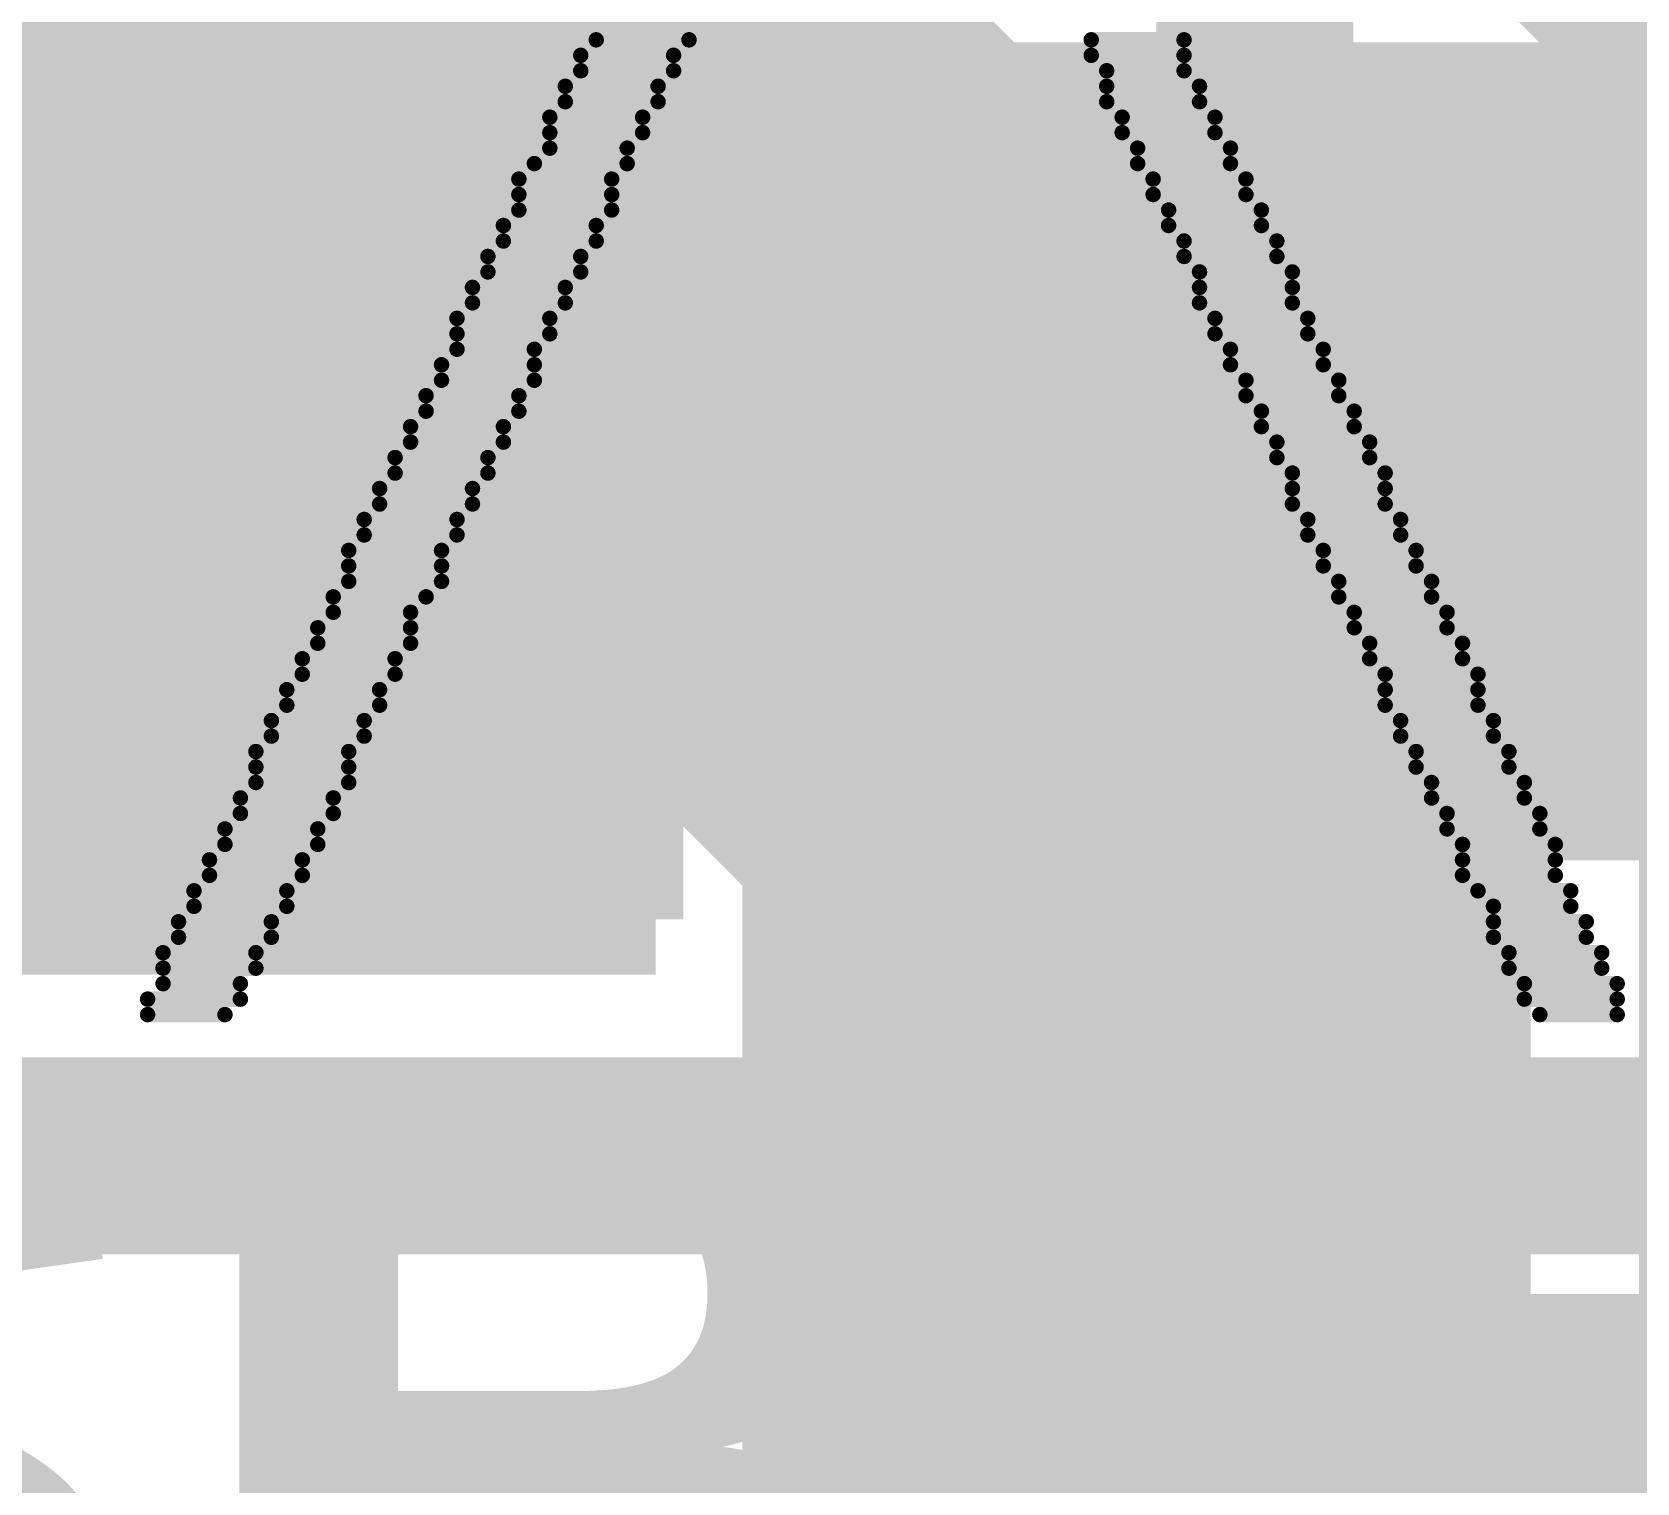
# Model space of a CAD drawing. Header units: inches. Extents: x -0.14 to 1.19, y -0.12 to 0.99.
# Drawn here: x 0.847 to 0.9284, y 0.2934 to 0.367 of the extents above; entities that cross this region are included whole.
import ezdxf

# ---------------------------------------------------------------- set-up
doc = ezdxf.new("R2010")
doc.units = ezdxf.units.IN
doc.header["$MEASUREMENT"] = 0
for name, color, linetype in [('Bottom Layer', 5, 'Continuous'), ('Bottom Overlay', 54, 'Continuous'), ('Top Layer', 1, 'Continuous'), ('Top Overlay', 2, 'Continuous'), ('Top Paste', 8, 'Continuous'), ('Top Solder', 216, 'Continuous')]:
    doc.layers.add(name, color=color, linetype=linetype)
doc.styles.add('Arial_Bold', font='', dxfattribs={"height": 0.2})
doc.styles.get('Arial_Bold').set_extended_font_data('Arial', bold=True)

# ---------------------------------------------------------------- blocks, each defined once
blk = doc.blocks.new('S______B______5')
at = {"layer": 'Top Layer'}
for points in [[(-0.045, -0.0175), (-0.045, 0.0175), (-0.015, 0.0175), (-0.015, -0.0175)], [(0.015, -0.0175), (0.015, 0.0175), (0.045, 0.0175), (0.045, -0.0175)]]:
    blk.add_hatch(color=1, dxfattribs=at).paths.add_polyline_path(points)
at = {"layer": 'Top Paste'}
for points in [[(-0.045, -0.0175), (-0.045, 0.0175), (-0.015, 0.0175), (-0.015, -0.0175)], [(0.015, -0.0175), (0.015, 0.0175), (0.045, 0.0175), (0.045, -0.0175)]]:
    blk.add_hatch(color=8, dxfattribs=at).paths.add_polyline_path(points)
at = {"layer": 'Top Solder'}
for points in [[(-0.049, -0.0215), (-0.049, 0.0215), (-0.011, 0.0215), (-0.011, -0.0215)], [(0.011, -0.0215), (0.011, 0.0215), (0.049, 0.0215), (0.049, -0.0215)]]:
    blk.add_hatch(color=216, dxfattribs=at).paths.add_polyline_path(points)
at = {"layer": 'Top Overlay'}
for points in [[(-0.05, -0.022, 0.005, 0.005, 0), (-0.05, 0.022, 0.005, 0.005, 0)], [(0.05, 0.022, 0.005, 0.005, 0), (-0.05, 0.022, 0.005, 0.005, 0)], [(0.05, -0.022, 0.005, 0.005, 0), (0.05, 0.022, 0.005, 0.005, 0)], [(0.05, -0.022, 0.005, 0.005, 0), (-0.05, -0.022, 0.005, 0.005, 0)]]:
    blk.add_lwpolyline(points, format="xyseb", dxfattribs=at)
for points in [[(-0.05125, 0.022, 0.0025, 0.0025, 1), (-0.04875, 0.022, 0.0025, 0.0025, 1)], [(-0.05125, 0.022, 0.0025, 0.0025, 1), (-0.04875, 0.022, 0.0025, 0.0025, 1)], [(0.04875, 0.022, 0.0025, 0.0025, 1), (0.05125, 0.022, 0.0025, 0.0025, 1)], [(0.04875, 0.022, 0.0025, 0.0025, 1), (0.05125, 0.022, 0.0025, 0.0025, 1)], [(-0.05125, -0.022, 0.0025, 0.0025, 1), (-0.04875, -0.022, 0.0025, 0.0025, 1)], [(-0.05125, -0.022, 0.0025, 0.0025, 1), (-0.04875, -0.022, 0.0025, 0.0025, 1)], [(0.04875, -0.022, 0.0025, 0.0025, 1), (0.05125, -0.022, 0.0025, 0.0025, 1)], [(0.04875, -0.022, 0.0025, 0.0025, 1), (0.05125, -0.022, 0.0025, 0.0025, 1)]]:
    blk.add_lwpolyline(points, format="xyseb", close=True, dxfattribs=at)
blk = doc.blocks.new('SO_14_36')
at = {"layer": 'Top Layer'}
blk.add_hatch(color=1, dxfattribs=at).paths.add_polyline_path([(0.078346, -0.138189), (0.132283, -0.138189), (0.132283, -0.161811), (0.078346, -0.161811)])
at = {"layer": 'Top Paste'}
blk.add_hatch(color=8, dxfattribs=at).paths.add_polyline_path([(0.078346, -0.138189), (0.132283, -0.138189), (0.132283, -0.161811), (0.078346, -0.161811)])
at = {"layer": 'Top Solder'}
blk.add_hatch(color=216, dxfattribs=at).paths.add_polyline_path([(0.074346, -0.134189), (0.136284, -0.134189), (0.136284, -0.165811), (0.074346, -0.165811)])

msp = doc.modelspace()

# ---------------------------------------------------------------- hatches: boundary and pattern name
at = {"layer": 'Top Layer'}
msp.add_hatch(color=1, dxfattribs=at).paths.add_polyline_path([(0.88, 0.4), (0.817685, 0.4), (0.817685, 0.322), (0.88, 0.322)])

# ---------------------------------------------------------------- linework, layer by layer
at = {"layer": 'Bottom Layer'}
for points in [[(0.797, 0.438, 0.04, 0.04, 0), (0.903, 0.332, 0.04, 0.04, 0)], [(0.848, 0.449, 0.01, 0.01, 0), (1.017, 0.28, 0.01, 0.01, 0)], [(0.903, 0.165432, 0.04, 0.04, 0), (0.903, 0.332, 0.04, 0.04, 0)]]:
    msp.add_lwpolyline(points, format="xyseb", dxfattribs=at)
msp.add_lwpolyline([(0.893, 0.332, 0.02, 0.02, 1), (0.913, 0.332, 0.02, 0.02, 1)], format="xyseb", close=True, dxfattribs=at)
msp.add_lwpolyline([(0.893, 0.332, 0.02, 0.02, 1), (0.913, 0.332, 0.02, 0.02, 1)], format="xyseb", close=True, dxfattribs=at)
at = {"layer": 'Bottom Overlay'}
for points in [[(0.875579, 0.366626, 0.000785, 0.000785, 0), (0.880289, 0.366626, 0.000785, 0.000785, 0)], [(0.900701, 0.366626, 0.000785, 0.000785, 0), (0.905411, 0.366626, 0.000785, 0.000785, 0)], [(0.874794, 0.365841, 0.000785, 0.000785, 0), (0.879504, 0.365841, 0.000785, 0.000785, 0)], [(0.900701, 0.365841, 0.000785, 0.000785, 0), (0.905411, 0.365841, 0.000785, 0.000785, 0)], [(0.874794, 0.365056, 0.000785, 0.000785, 0), (0.879504, 0.365056, 0.000785, 0.000785, 0)], [(0.901486, 0.365056, 0.000785, 0.000785, 0), (0.905411, 0.365056, 0.000785, 0.000785, 0)], [(0.874009, 0.364271, 0.000785, 0.000785, 0), (0.878719, 0.364271, 0.000785, 0.000785, 0)], [(0.901486, 0.364271, 0.000785, 0.000785, 0), (0.906196, 0.364271, 0.000785, 0.000785, 0)], [(0.874009, 0.363486, 0.000785, 0.000785, 0), (0.878719, 0.363486, 0.000785, 0.000785, 0)], [(0.901486, 0.363486, 0.000785, 0.000785, 0), (0.906196, 0.363486, 0.000785, 0.000785, 0)], [(0.873224, 0.362701, 0.000785, 0.000785, 0), (0.877934, 0.362701, 0.000785, 0.000785, 0)], [(0.902271, 0.362701, 0.000785, 0.000785, 0), (0.906981, 0.362701, 0.000785, 0.000785, 0)], [(0.873224, 0.361916, 0.000785, 0.000785, 0), (0.877934, 0.361916, 0.000785, 0.000785, 0)], [(0.902271, 0.361916, 0.000785, 0.000785, 0), (0.906981, 0.361916, 0.000785, 0.000785, 0)], [(0.873224, 0.361131, 0.000785, 0.000785, 0), (0.877149, 0.361131, 0.000785, 0.000785, 0)], [(0.903056, 0.361131, 0.000785, 0.000785, 0), (0.907766, 0.361131, 0.000785, 0.000785, 0)], [(0.872439, 0.360346, 0.000785, 0.000785, 0), (0.877149, 0.360346, 0.000785, 0.000785, 0)], [(0.903056, 0.360346, 0.000785, 0.000785, 0), (0.907766, 0.360346, 0.000785, 0.000785, 0)], [(0.871654, 0.359561, 0.000785, 0.000785, 0), (0.876364, 0.359561, 0.000785, 0.000785, 0)], [(0.871654, 0.358776, 0.000785, 0.000785, 0), (0.876364, 0.358776, 0.000785, 0.000785, 0)], [(0.903841, 0.359561, 0.000785, 0.000785, 0), (0.908551, 0.359561, 0.000785, 0.000785, 0)], [(0.903841, 0.358776, 0.000785, 0.000785, 0), (0.908551, 0.358776, 0.000785, 0.000785, 0)], [(0.871654, 0.35799, 0.000785, 0.000785, 0), (0.876364, 0.35799, 0.000785, 0.000785, 0)], [(0.904626, 0.35799, 0.000785, 0.000785, 0), (0.909336, 0.35799, 0.000785, 0.000785, 0)], [(0.870869, 0.357206, 0.000785, 0.000785, 0), (0.875579, 0.357206, 0.000785, 0.000785, 0)], [(0.904626, 0.357206, 0.000785, 0.000785, 0), (0.909336, 0.357206, 0.000785, 0.000785, 0)], [(0.870869, 0.35642, 0.000785, 0.000785, 0), (0.875579, 0.35642, 0.000785, 0.000785, 0)], [(0.905411, 0.35642, 0.000785, 0.000785, 0), (0.910121, 0.35642, 0.000785, 0.000785, 0)], [(0.870084, 0.355635, 0.000785, 0.000785, 0), (0.874794, 0.355635, 0.000785, 0.000785, 0)], [(0.905411, 0.355635, 0.000785, 0.000785, 0), (0.910121, 0.355635, 0.000785, 0.000785, 0)], [(0.870084, 0.35485, 0.000785, 0.000785, 0), (0.874794, 0.35485, 0.000785, 0.000785, 0)], [(0.906196, 0.35485, 0.000785, 0.000785, 0), (0.910906, 0.35485, 0.000785, 0.000785, 0)], [(0.869299, 0.354065, 0.000785, 0.000785, 0), (0.874009, 0.354065, 0.000785, 0.000785, 0)], [(0.906196, 0.354065, 0.000785, 0.000785, 0), (0.910906, 0.354065, 0.000785, 0.000785, 0)], [(0.869299, 0.35328, 0.000785, 0.000785, 0), (0.874009, 0.35328, 0.000785, 0.000785, 0)], [(0.906196, 0.35328, 0.000785, 0.000785, 0), (0.910906, 0.35328, 0.000785, 0.000785, 0)], [(0.868514, 0.352495, 0.000785, 0.000785, 0), (0.873224, 0.352495, 0.000785, 0.000785, 0)], [(0.906981, 0.352495, 0.000785, 0.000785, 0), (0.911691, 0.352495, 0.000785, 0.000785, 0)], [(0.868514, 0.35171, 0.000785, 0.000785, 0), (0.873224, 0.35171, 0.000785, 0.000785, 0)], [(0.906981, 0.35171, 0.000785, 0.000785, 0), (0.911691, 0.35171, 0.000785, 0.000785, 0)], [(0.868514, 0.350925, 0.000785, 0.000785, 0), (0.872439, 0.350925, 0.000785, 0.000785, 0)], [(0.907766, 0.350925, 0.000785, 0.000785, 0), (0.912476, 0.350925, 0.000785, 0.000785, 0)], [(0.867729, 0.35014, 0.000785, 0.000785, 0), (0.872439, 0.35014, 0.000785, 0.000785, 0)], [(0.907766, 0.35014, 0.000785, 0.000785, 0), (0.912476, 0.35014, 0.000785, 0.000785, 0)], [(0.867729, 0.349355, 0.000785, 0.000785, 0), (0.872439, 0.349355, 0.000785, 0.000785, 0)], [(0.908551, 0.349355, 0.000785, 0.000785, 0), (0.913261, 0.349355, 0.000785, 0.000785, 0)], [(0.866944, 0.34857, 0.000785, 0.000785, 0), (0.871654, 0.34857, 0.000785, 0.000785, 0)], [(0.908551, 0.34857, 0.000785, 0.000785, 0), (0.913261, 0.34857, 0.000785, 0.000785, 0)], [(0.866944, 0.347785, 0.000785, 0.000785, 0), (0.871654, 0.347785, 0.000785, 0.000785, 0)], [(0.909336, 0.347785, 0.000785, 0.000785, 0), (0.914046, 0.347785, 0.000785, 0.000785, 0)], [(0.866159, 0.347, 0.000785, 0.000785, 0), (0.870869, 0.347, 0.000785, 0.000785, 0)], [(0.909336, 0.347, 0.000785, 0.000785, 0), (0.914046, 0.347, 0.000785, 0.000785, 0)], [(0.866159, 0.346215, 0.000785, 0.000785, 0), (0.870869, 0.346215, 0.000785, 0.000785, 0)], [(0.910121, 0.346215, 0.000785, 0.000785, 0), (0.914832, 0.346215, 0.000785, 0.000785, 0)], [(0.865374, 0.34543, 0.000785, 0.000785, 0), (0.870084, 0.34543, 0.000785, 0.000785, 0)], [(0.910121, 0.34543, 0.000785, 0.000785, 0), (0.914832, 0.34543, 0.000785, 0.000785, 0)], [(0.865374, 0.344645, 0.000785, 0.000785, 0), (0.870084, 0.344645, 0.000785, 0.000785, 0)], [(0.910906, 0.344645, 0.000785, 0.000785, 0), (0.915617, 0.344645, 0.000785, 0.000785, 0)], [(0.864588, 0.34386, 0.000785, 0.000785, 0), (0.869299, 0.34386, 0.000785, 0.000785, 0)], [(0.910906, 0.34386, 0.000785, 0.000785, 0), (0.915617, 0.34386, 0.000785, 0.000785, 0)], [(0.864588, 0.343075, 0.000785, 0.000785, 0), (0.869299, 0.343075, 0.000785, 0.000785, 0)], [(0.910906, 0.343075, 0.000785, 0.000785, 0), (0.915617, 0.343075, 0.000785, 0.000785, 0)], [(0.863803, 0.34229, 0.000785, 0.000785, 0), (0.868514, 0.34229, 0.000785, 0.000785, 0)], [(0.911691, 0.34229, 0.000785, 0.000785, 0), (0.916401, 0.34229, 0.000785, 0.000785, 0)], [(0.863803, 0.341505, 0.000785, 0.000785, 0), (0.868514, 0.341505, 0.000785, 0.000785, 0)], [(0.911691, 0.341505, 0.000785, 0.000785, 0), (0.916401, 0.341505, 0.000785, 0.000785, 0)], [(0.863018, 0.34072, 0.000785, 0.000785, 0), (0.867729, 0.34072, 0.000785, 0.000785, 0)], [(0.912476, 0.34072, 0.000785, 0.000785, 0), (0.917187, 0.34072, 0.000785, 0.000785, 0)], [(0.863018, 0.339934, 0.000785, 0.000785, 0), (0.867729, 0.339934, 0.000785, 0.000785, 0)], [(0.912476, 0.339934, 0.000785, 0.000785, 0), (0.917187, 0.339934, 0.000785, 0.000785, 0)], [(0.863018, 0.339149, 0.000785, 0.000785, 0), (0.867729, 0.339149, 0.000785, 0.000785, 0)], [(0.913261, 0.339149, 0.000785, 0.000785, 0), (0.917972, 0.339149, 0.000785, 0.000785, 0)], [(0.862233, 0.338364, 0.000785, 0.000785, 0), (0.866944, 0.338364, 0.000785, 0.000785, 0)], [(0.913261, 0.338364, 0.000785, 0.000785, 0), (0.917972, 0.338364, 0.000785, 0.000785, 0)], [(0.861448, 0.336794, 0.000785, 0.000785, 0), (0.866159, 0.336794, 0.000785, 0.000785, 0)], [(0.862233, 0.337579, 0.000785, 0.000785, 0), (0.866159, 0.337579, 0.000785, 0.000785, 0)], [(0.914046, 0.337579, 0.000785, 0.000785, 0), (0.918757, 0.337579, 0.000785, 0.000785, 0)], [(0.914046, 0.336794, 0.000785, 0.000785, 0), (0.918757, 0.336794, 0.000785, 0.000785, 0)], [(0.861448, 0.336009, 0.000785, 0.000785, 0), (0.866159, 0.336009, 0.000785, 0.000785, 0)], [(0.914832, 0.336009, 0.000785, 0.000785, 0), (0.919542, 0.336009, 0.000785, 0.000785, 0)], [(0.860663, 0.335224, 0.000785, 0.000785, 0), (0.865374, 0.335224, 0.000785, 0.000785, 0)], [(0.914832, 0.335224, 0.000785, 0.000785, 0), (0.919542, 0.335224, 0.000785, 0.000785, 0)], [(0.860663, 0.334439, 0.000785, 0.000785, 0), (0.865374, 0.334439, 0.000785, 0.000785, 0)], [(0.915617, 0.334439, 0.000785, 0.000785, 0), (0.920327, 0.334439, 0.000785, 0.000785, 0)], [(0.859878, 0.333654, 0.000785, 0.000785, 0), (0.864588, 0.333654, 0.000785, 0.000785, 0)], [(0.915617, 0.333654, 0.000785, 0.000785, 0), (0.920327, 0.333654, 0.000785, 0.000785, 0)], [(0.859878, 0.332869, 0.000785, 0.000785, 0), (0.864588, 0.332869, 0.000785, 0.000785, 0)], [(0.915617, 0.332869, 0.000785, 0.000785, 0), (0.920327, 0.332869, 0.000785, 0.000785, 0)], [(0.859093, 0.332084, 0.000785, 0.000785, 0), (0.863803, 0.332084, 0.000785, 0.000785, 0)], [(0.916401, 0.332084, 0.000785, 0.000785, 0), (0.921112, 0.332084, 0.000785, 0.000785, 0)], [(0.859093, 0.331299, 0.000785, 0.000785, 0), (0.863803, 0.331299, 0.000785, 0.000785, 0)], [(0.916401, 0.331299, 0.000785, 0.000785, 0), (0.921112, 0.331299, 0.000785, 0.000785, 0)], [(0.858308, 0.330514, 0.000785, 0.000785, 0), (0.863018, 0.330514, 0.000785, 0.000785, 0)], [(0.917187, 0.330514, 0.000785, 0.000785, 0), (0.921897, 0.330514, 0.000785, 0.000785, 0)], [(0.858308, 0.329729, 0.000785, 0.000785, 0), (0.863018, 0.329729, 0.000785, 0.000785, 0)], [(0.917187, 0.329729, 0.000785, 0.000785, 0), (0.921897, 0.329729, 0.000785, 0.000785, 0)], [(0.858308, 0.328944, 0.000785, 0.000785, 0), (0.863018, 0.328944, 0.000785, 0.000785, 0)], [(0.917972, 0.328944, 0.000785, 0.000785, 0), (0.922682, 0.328944, 0.000785, 0.000785, 0)], [(0.857523, 0.328159, 0.000785, 0.000785, 0), (0.862233, 0.328159, 0.000785, 0.000785, 0)], [(0.917972, 0.328159, 0.000785, 0.000785, 0), (0.922682, 0.328159, 0.000785, 0.000785, 0)], [(0.857523, 0.327374, 0.000785, 0.000785, 0), (0.862233, 0.327374, 0.000785, 0.000785, 0)], [(0.918757, 0.327374, 0.000785, 0.000785, 0), (0.923467, 0.327374, 0.000785, 0.000785, 0)], [(0.856738, 0.326589, 0.000785, 0.000785, 0), (0.861448, 0.326589, 0.000785, 0.000785, 0)], [(0.918757, 0.326589, 0.000785, 0.000785, 0), (0.923467, 0.326589, 0.000785, 0.000785, 0)], [(0.856738, 0.325804, 0.000785, 0.000785, 0), (0.861448, 0.325804, 0.000785, 0.000785, 0)], [(0.919542, 0.325804, 0.000785, 0.000785, 0), (0.924252, 0.325804, 0.000785, 0.000785, 0)], [(0.855953, 0.325019, 0.000785, 0.000785, 0), (0.860663, 0.325019, 0.000785, 0.000785, 0)], [(0.919542, 0.325019, 0.000785, 0.000785, 0), (0.924252, 0.325019, 0.000785, 0.000785, 0)], [(0.855953, 0.324234, 0.000785, 0.000785, 0), (0.860663, 0.324234, 0.000785, 0.000785, 0)], [(0.919542, 0.324234, 0.000785, 0.000785, 0), (0.924252, 0.324234, 0.000785, 0.000785, 0)], [(0.855168, 0.323449, 0.000785, 0.000785, 0), (0.859878, 0.323449, 0.000785, 0.000785, 0)], [(0.920327, 0.323449, 0.000785, 0.000785, 0), (0.925037, 0.323449, 0.000785, 0.000785, 0)], [(0.855168, 0.322663, 0.000785, 0.000785, 0), (0.859878, 0.322663, 0.000785, 0.000785, 0)], [(0.921112, 0.322663, 0.000785, 0.000785, 0), (0.925037, 0.322663, 0.000785, 0.000785, 0)], [(0.854383, 0.321878, 0.000785, 0.000785, 0), (0.859093, 0.321878, 0.000785, 0.000785, 0)], [(0.921112, 0.321878, 0.000785, 0.000785, 0), (0.925822, 0.321878, 0.000785, 0.000785, 0)], [(0.854383, 0.321093, 0.000785, 0.000785, 0), (0.859093, 0.321093, 0.000785, 0.000785, 0)], [(0.921112, 0.321093, 0.000785, 0.000785, 0), (0.925822, 0.321093, 0.000785, 0.000785, 0)], [(0.853598, 0.320308, 0.000785, 0.000785, 0), (0.858308, 0.320308, 0.000785, 0.000785, 0)], [(0.921897, 0.320308, 0.000785, 0.000785, 0), (0.926607, 0.320308, 0.000785, 0.000785, 0)], [(0.853598, 0.319523, 0.000785, 0.000785, 0), (0.858308, 0.319523, 0.000785, 0.000785, 0)], [(0.921897, 0.319523, 0.000785, 0.000785, 0), (0.926607, 0.319523, 0.000785, 0.000785, 0)], [(0.853598, 0.318738, 0.000785, 0.000785, 0), (0.857523, 0.318738, 0.000785, 0.000785, 0)], [(0.922682, 0.318738, 0.000785, 0.000785, 0), (0.927392, 0.318738, 0.000785, 0.000785, 0)], [(0.852813, 0.317953, 0.000785, 0.000785, 0), (0.857523, 0.317953, 0.000785, 0.000785, 0)], [(0.922682, 0.317953, 0.000785, 0.000785, 0), (0.927392, 0.317953, 0.000785, 0.000785, 0)], [(0.852813, 0.317168, 0.000785, 0.000785, 0), (0.856738, 0.317168, 0.000785, 0.000785, 0)], [(0.923467, 0.317168, 0.000785, 0.000785, 0), (0.927392, 0.317168, 0.000785, 0.000785, 0)]]:
    msp.add_lwpolyline(points, format="xyseb", dxfattribs=at)
for points in [[(0.875383, 0.366626, 0.000392, 0.000392, 1), (0.875775, 0.366626, 0.000392, 0.000392, 1)], [(0.880093, 0.366626, 0.000392, 0.000392, 1), (0.880486, 0.366626, 0.000392, 0.000392, 1)], [(0.900504, 0.366626, 0.000392, 0.000392, 1), (0.900897, 0.366626, 0.000392, 0.000392, 1)], [(0.905215, 0.366626, 0.000392, 0.000392, 1), (0.905607, 0.366626, 0.000392, 0.000392, 1)], [(0.874598, 0.365841, 0.000392, 0.000392, 1), (0.87499, 0.365841, 0.000392, 0.000392, 1)], [(0.879308, 0.365841, 0.000392, 0.000392, 1), (0.879701, 0.365841, 0.000392, 0.000392, 1)], [(0.900504, 0.365841, 0.000392, 0.000392, 1), (0.900897, 0.365841, 0.000392, 0.000392, 1)], [(0.905215, 0.365841, 0.000392, 0.000392, 1), (0.905607, 0.365841, 0.000392, 0.000392, 1)], [(0.874598, 0.365056, 0.000392, 0.000392, 1), (0.87499, 0.365056, 0.000392, 0.000392, 1)], [(0.879308, 0.365056, 0.000392, 0.000392, 1), (0.879701, 0.365056, 0.000392, 0.000392, 1)], [(0.901289, 0.365056, 0.000392, 0.000392, 1), (0.901682, 0.365056, 0.000392, 0.000392, 1)], [(0.905215, 0.365056, 0.000392, 0.000392, 1), (0.905607, 0.365056, 0.000392, 0.000392, 1)], [(0.873813, 0.364271, 0.000392, 0.000392, 1), (0.874205, 0.364271, 0.000392, 0.000392, 1)], [(0.878523, 0.364271, 0.000392, 0.000392, 1), (0.878916, 0.364271, 0.000392, 0.000392, 1)], [(0.901289, 0.364271, 0.000392, 0.000392, 1), (0.901682, 0.364271, 0.000392, 0.000392, 1)], [(0.906, 0.364271, 0.000392, 0.000392, 1), (0.906392, 0.364271, 0.000392, 0.000392, 1)], [(0.873813, 0.363486, 0.000392, 0.000392, 1), (0.874205, 0.363486, 0.000392, 0.000392, 1)], [(0.878523, 0.363486, 0.000392, 0.000392, 1), (0.878916, 0.363486, 0.000392, 0.000392, 1)], [(0.901289, 0.363486, 0.000392, 0.000392, 1), (0.901682, 0.363486, 0.000392, 0.000392, 1)], [(0.906, 0.363486, 0.000392, 0.000392, 1), (0.906392, 0.363486, 0.000392, 0.000392, 1)], [(0.873028, 0.362701, 0.000392, 0.000392, 1), (0.87342, 0.362701, 0.000392, 0.000392, 1)], [(0.877738, 0.362701, 0.000392, 0.000392, 1), (0.878131, 0.362701, 0.000392, 0.000392, 1)], [(0.902075, 0.362701, 0.000392, 0.000392, 1), (0.902467, 0.362701, 0.000392, 0.000392, 1)], [(0.906785, 0.362701, 0.000392, 0.000392, 1), (0.907177, 0.362701, 0.000392, 0.000392, 1)], [(0.873028, 0.361916, 0.000392, 0.000392, 1), (0.87342, 0.361916, 0.000392, 0.000392, 1)], [(0.877738, 0.361916, 0.000392, 0.000392, 1), (0.878131, 0.361916, 0.000392, 0.000392, 1)], [(0.902075, 0.361916, 0.000392, 0.000392, 1), (0.902467, 0.361916, 0.000392, 0.000392, 1)], [(0.906785, 0.361916, 0.000392, 0.000392, 1), (0.907177, 0.361916, 0.000392, 0.000392, 1)], [(0.873028, 0.361131, 0.000392, 0.000392, 1), (0.87342, 0.361131, 0.000392, 0.000392, 1)], [(0.876953, 0.361131, 0.000392, 0.000392, 1), (0.877345, 0.361131, 0.000392, 0.000392, 1)], [(0.90286, 0.361131, 0.000392, 0.000392, 1), (0.903252, 0.361131, 0.000392, 0.000392, 1)], [(0.90757, 0.361131, 0.000392, 0.000392, 1), (0.907962, 0.361131, 0.000392, 0.000392, 1)], [(0.872243, 0.360346, 0.000392, 0.000392, 1), (0.872635, 0.360346, 0.000392, 0.000392, 1)], [(0.876953, 0.360346, 0.000392, 0.000392, 1), (0.877345, 0.360346, 0.000392, 0.000392, 1)], [(0.90286, 0.360346, 0.000392, 0.000392, 1), (0.903252, 0.360346, 0.000392, 0.000392, 1)], [(0.90757, 0.360346, 0.000392, 0.000392, 1), (0.907962, 0.360346, 0.000392, 0.000392, 1)], [(0.871458, 0.359561, 0.000392, 0.000392, 1), (0.87185, 0.359561, 0.000392, 0.000392, 1)], [(0.871458, 0.358776, 0.000392, 0.000392, 1), (0.87185, 0.358776, 0.000392, 0.000392, 1)], [(0.876168, 0.359561, 0.000392, 0.000392, 1), (0.87656, 0.359561, 0.000392, 0.000392, 1)], [(0.876168, 0.358776, 0.000392, 0.000392, 1), (0.87656, 0.358776, 0.000392, 0.000392, 1)], [(0.903645, 0.359561, 0.000392, 0.000392, 1), (0.904037, 0.359561, 0.000392, 0.000392, 1)], [(0.903645, 0.358776, 0.000392, 0.000392, 1), (0.904037, 0.358776, 0.000392, 0.000392, 1)], [(0.908355, 0.359561, 0.000392, 0.000392, 1), (0.908747, 0.359561, 0.000392, 0.000392, 1)], [(0.908355, 0.358776, 0.000392, 0.000392, 1), (0.908747, 0.358776, 0.000392, 0.000392, 1)], [(0.871458, 0.35799, 0.000392, 0.000392, 1), (0.87185, 0.35799, 0.000392, 0.000392, 1)], [(0.876168, 0.35799, 0.000392, 0.000392, 1), (0.87656, 0.35799, 0.000392, 0.000392, 1)], [(0.90443, 0.35799, 0.000392, 0.000392, 1), (0.904822, 0.35799, 0.000392, 0.000392, 1)], [(0.90914, 0.35799, 0.000392, 0.000392, 1), (0.909532, 0.35799, 0.000392, 0.000392, 1)], [(0.870673, 0.357206, 0.000392, 0.000392, 1), (0.871065, 0.357206, 0.000392, 0.000392, 1)], [(0.875383, 0.357206, 0.000392, 0.000392, 1), (0.875775, 0.357206, 0.000392, 0.000392, 1)], [(0.90443, 0.357206, 0.000392, 0.000392, 1), (0.904822, 0.357206, 0.000392, 0.000392, 1)], [(0.90914, 0.357206, 0.000392, 0.000392, 1), (0.909532, 0.357206, 0.000392, 0.000392, 1)], [(0.870673, 0.35642, 0.000392, 0.000392, 1), (0.871065, 0.35642, 0.000392, 0.000392, 1)], [(0.875383, 0.35642, 0.000392, 0.000392, 1), (0.875775, 0.35642, 0.000392, 0.000392, 1)], [(0.905215, 0.35642, 0.000392, 0.000392, 1), (0.905607, 0.35642, 0.000392, 0.000392, 1)], [(0.909925, 0.35642, 0.000392, 0.000392, 1), (0.910317, 0.35642, 0.000392, 0.000392, 1)], [(0.869888, 0.355635, 0.000392, 0.000392, 1), (0.87028, 0.355635, 0.000392, 0.000392, 1)], [(0.874598, 0.355635, 0.000392, 0.000392, 1), (0.87499, 0.355635, 0.000392, 0.000392, 1)], [(0.905215, 0.355635, 0.000392, 0.000392, 1), (0.905607, 0.355635, 0.000392, 0.000392, 1)], [(0.909925, 0.355635, 0.000392, 0.000392, 1), (0.910317, 0.355635, 0.000392, 0.000392, 1)], [(0.869888, 0.35485, 0.000392, 0.000392, 1), (0.87028, 0.35485, 0.000392, 0.000392, 1)], [(0.874598, 0.35485, 0.000392, 0.000392, 1), (0.87499, 0.35485, 0.000392, 0.000392, 1)], [(0.906, 0.35485, 0.000392, 0.000392, 1), (0.906392, 0.35485, 0.000392, 0.000392, 1)], [(0.91071, 0.35485, 0.000392, 0.000392, 1), (0.911102, 0.35485, 0.000392, 0.000392, 1)], [(0.869103, 0.354065, 0.000392, 0.000392, 1), (0.869495, 0.354065, 0.000392, 0.000392, 1)], [(0.873813, 0.354065, 0.000392, 0.000392, 1), (0.874205, 0.354065, 0.000392, 0.000392, 1)], [(0.906, 0.354065, 0.000392, 0.000392, 1), (0.906392, 0.354065, 0.000392, 0.000392, 1)], [(0.91071, 0.354065, 0.000392, 0.000392, 1), (0.911102, 0.354065, 0.000392, 0.000392, 1)], [(0.869103, 0.35328, 0.000392, 0.000392, 1), (0.869495, 0.35328, 0.000392, 0.000392, 1)], [(0.873813, 0.35328, 0.000392, 0.000392, 1), (0.874205, 0.35328, 0.000392, 0.000392, 1)], [(0.906, 0.35328, 0.000392, 0.000392, 1), (0.906392, 0.35328, 0.000392, 0.000392, 1)], [(0.91071, 0.35328, 0.000392, 0.000392, 1), (0.911102, 0.35328, 0.000392, 0.000392, 1)], [(0.868317, 0.352495, 0.000392, 0.000392, 1), (0.86871, 0.352495, 0.000392, 0.000392, 1)], [(0.873028, 0.352495, 0.000392, 0.000392, 1), (0.87342, 0.352495, 0.000392, 0.000392, 1)], [(0.906785, 0.352495, 0.000392, 0.000392, 1), (0.907177, 0.352495, 0.000392, 0.000392, 1)], [(0.911495, 0.352495, 0.000392, 0.000392, 1), (0.911887, 0.352495, 0.000392, 0.000392, 1)], [(0.868317, 0.35171, 0.000392, 0.000392, 1), (0.86871, 0.35171, 0.000392, 0.000392, 1)], [(0.873028, 0.35171, 0.000392, 0.000392, 1), (0.87342, 0.35171, 0.000392, 0.000392, 1)], [(0.906785, 0.35171, 0.000392, 0.000392, 1), (0.907177, 0.35171, 0.000392, 0.000392, 1)], [(0.911495, 0.35171, 0.000392, 0.000392, 1), (0.911887, 0.35171, 0.000392, 0.000392, 1)], [(0.868317, 0.350925, 0.000392, 0.000392, 1), (0.86871, 0.350925, 0.000392, 0.000392, 1)], [(0.872243, 0.350925, 0.000392, 0.000392, 1), (0.872635, 0.350925, 0.000392, 0.000392, 1)], [(0.90757, 0.350925, 0.000392, 0.000392, 1), (0.907962, 0.350925, 0.000392, 0.000392, 1)], [(0.91228, 0.350925, 0.000392, 0.000392, 1), (0.912672, 0.350925, 0.000392, 0.000392, 1)], [(0.867533, 0.35014, 0.000392, 0.000392, 1), (0.867925, 0.35014, 0.000392, 0.000392, 1)], [(0.872243, 0.35014, 0.000392, 0.000392, 1), (0.872635, 0.35014, 0.000392, 0.000392, 1)], [(0.90757, 0.35014, 0.000392, 0.000392, 1), (0.907962, 0.35014, 0.000392, 0.000392, 1)], [(0.91228, 0.35014, 0.000392, 0.000392, 1), (0.912672, 0.35014, 0.000392, 0.000392, 1)], [(0.867533, 0.349355, 0.000392, 0.000392, 1), (0.867925, 0.349355, 0.000392, 0.000392, 1)], [(0.872243, 0.349355, 0.000392, 0.000392, 1), (0.872635, 0.349355, 0.000392, 0.000392, 1)], [(0.908355, 0.349355, 0.000392, 0.000392, 1), (0.908747, 0.349355, 0.000392, 0.000392, 1)], [(0.913065, 0.349355, 0.000392, 0.000392, 1), (0.913458, 0.349355, 0.000392, 0.000392, 1)], [(0.866748, 0.34857, 0.000392, 0.000392, 1), (0.86714, 0.34857, 0.000392, 0.000392, 1)], [(0.871458, 0.34857, 0.000392, 0.000392, 1), (0.87185, 0.34857, 0.000392, 0.000392, 1)], [(0.908355, 0.34857, 0.000392, 0.000392, 1), (0.908747, 0.34857, 0.000392, 0.000392, 1)], [(0.913065, 0.34857, 0.000392, 0.000392, 1), (0.913458, 0.34857, 0.000392, 0.000392, 1)], [(0.866748, 0.347785, 0.000392, 0.000392, 1), (0.86714, 0.347785, 0.000392, 0.000392, 1)], [(0.871458, 0.347785, 0.000392, 0.000392, 1), (0.87185, 0.347785, 0.000392, 0.000392, 1)], [(0.90914, 0.347785, 0.000392, 0.000392, 1), (0.909532, 0.347785, 0.000392, 0.000392, 1)], [(0.91385, 0.347785, 0.000392, 0.000392, 1), (0.914243, 0.347785, 0.000392, 0.000392, 1)], [(0.865962, 0.347, 0.000392, 0.000392, 1), (0.866355, 0.347, 0.000392, 0.000392, 1)], [(0.870673, 0.347, 0.000392, 0.000392, 1), (0.871065, 0.347, 0.000392, 0.000392, 1)], [(0.90914, 0.347, 0.000392, 0.000392, 1), (0.909532, 0.347, 0.000392, 0.000392, 1)], [(0.91385, 0.347, 0.000392, 0.000392, 1), (0.914243, 0.347, 0.000392, 0.000392, 1)], [(0.865962, 0.346215, 0.000392, 0.000392, 1), (0.866355, 0.346215, 0.000392, 0.000392, 1)], [(0.870673, 0.346215, 0.000392, 0.000392, 1), (0.871065, 0.346215, 0.000392, 0.000392, 1)], [(0.909925, 0.346215, 0.000392, 0.000392, 1), (0.910317, 0.346215, 0.000392, 0.000392, 1)], [(0.914635, 0.346215, 0.000392, 0.000392, 1), (0.915028, 0.346215, 0.000392, 0.000392, 1)], [(0.865177, 0.34543, 0.000392, 0.000392, 1), (0.86557, 0.34543, 0.000392, 0.000392, 1)], [(0.869888, 0.34543, 0.000392, 0.000392, 1), (0.87028, 0.34543, 0.000392, 0.000392, 1)], [(0.909925, 0.34543, 0.000392, 0.000392, 1), (0.910317, 0.34543, 0.000392, 0.000392, 1)], [(0.914635, 0.34543, 0.000392, 0.000392, 1), (0.915028, 0.34543, 0.000392, 0.000392, 1)], [(0.865177, 0.344645, 0.000392, 0.000392, 1), (0.86557, 0.344645, 0.000392, 0.000392, 1)], [(0.869888, 0.344645, 0.000392, 0.000392, 1), (0.87028, 0.344645, 0.000392, 0.000392, 1)], [(0.91071, 0.344645, 0.000392, 0.000392, 1), (0.911102, 0.344645, 0.000392, 0.000392, 1)], [(0.91542, 0.344645, 0.000392, 0.000392, 1), (0.915813, 0.344645, 0.000392, 0.000392, 1)], [(0.864392, 0.34386, 0.000392, 0.000392, 1), (0.864785, 0.34386, 0.000392, 0.000392, 1)], [(0.869103, 0.34386, 0.000392, 0.000392, 1), (0.869495, 0.34386, 0.000392, 0.000392, 1)], [(0.91071, 0.34386, 0.000392, 0.000392, 1), (0.911102, 0.34386, 0.000392, 0.000392, 1)], [(0.91542, 0.34386, 0.000392, 0.000392, 1), (0.915813, 0.34386, 0.000392, 0.000392, 1)], [(0.864392, 0.343075, 0.000392, 0.000392, 1), (0.864785, 0.343075, 0.000392, 0.000392, 1)], [(0.869103, 0.343075, 0.000392, 0.000392, 1), (0.869495, 0.343075, 0.000392, 0.000392, 1)], [(0.91071, 0.343075, 0.000392, 0.000392, 1), (0.911102, 0.343075, 0.000392, 0.000392, 1)], [(0.91542, 0.343075, 0.000392, 0.000392, 1), (0.915813, 0.343075, 0.000392, 0.000392, 1)], [(0.863607, 0.34229, 0.000392, 0.000392, 1), (0.864, 0.34229, 0.000392, 0.000392, 1)], [(0.868317, 0.34229, 0.000392, 0.000392, 1), (0.86871, 0.34229, 0.000392, 0.000392, 1)], [(0.911495, 0.34229, 0.000392, 0.000392, 1), (0.911887, 0.34229, 0.000392, 0.000392, 1)], [(0.916205, 0.34229, 0.000392, 0.000392, 1), (0.916598, 0.34229, 0.000392, 0.000392, 1)], [(0.863607, 0.341505, 0.000392, 0.000392, 1), (0.864, 0.341505, 0.000392, 0.000392, 1)], [(0.868317, 0.341505, 0.000392, 0.000392, 1), (0.86871, 0.341505, 0.000392, 0.000392, 1)], [(0.911495, 0.341505, 0.000392, 0.000392, 1), (0.911887, 0.341505, 0.000392, 0.000392, 1)], [(0.916205, 0.341505, 0.000392, 0.000392, 1), (0.916598, 0.341505, 0.000392, 0.000392, 1)], [(0.862822, 0.34072, 0.000392, 0.000392, 1), (0.863215, 0.34072, 0.000392, 0.000392, 1)], [(0.867533, 0.34072, 0.000392, 0.000392, 1), (0.867925, 0.34072, 0.000392, 0.000392, 1)], [(0.91228, 0.34072, 0.000392, 0.000392, 1), (0.912672, 0.34072, 0.000392, 0.000392, 1)], [(0.91699, 0.34072, 0.000392, 0.000392, 1), (0.917383, 0.34072, 0.000392, 0.000392, 1)], [(0.862822, 0.339934, 0.000392, 0.000392, 1), (0.863215, 0.339934, 0.000392, 0.000392, 1)], [(0.867533, 0.339934, 0.000392, 0.000392, 1), (0.867925, 0.339934, 0.000392, 0.000392, 1)], [(0.91228, 0.339934, 0.000392, 0.000392, 1), (0.912672, 0.339934, 0.000392, 0.000392, 1)], [(0.91699, 0.339934, 0.000392, 0.000392, 1), (0.917383, 0.339934, 0.000392, 0.000392, 1)], [(0.862822, 0.339149, 0.000392, 0.000392, 1), (0.863215, 0.339149, 0.000392, 0.000392, 1)], [(0.867533, 0.339149, 0.000392, 0.000392, 1), (0.867925, 0.339149, 0.000392, 0.000392, 1)], [(0.913065, 0.339149, 0.000392, 0.000392, 1), (0.913458, 0.339149, 0.000392, 0.000392, 1)], [(0.917775, 0.339149, 0.000392, 0.000392, 1), (0.918168, 0.339149, 0.000392, 0.000392, 1)], [(0.862037, 0.338364, 0.000392, 0.000392, 1), (0.86243, 0.338364, 0.000392, 0.000392, 1)], [(0.866748, 0.338364, 0.000392, 0.000392, 1), (0.86714, 0.338364, 0.000392, 0.000392, 1)], [(0.913065, 0.338364, 0.000392, 0.000392, 1), (0.913458, 0.338364, 0.000392, 0.000392, 1)], [(0.917775, 0.338364, 0.000392, 0.000392, 1), (0.918168, 0.338364, 0.000392, 0.000392, 1)], [(0.861252, 0.336794, 0.000392, 0.000392, 1), (0.861645, 0.336794, 0.000392, 0.000392, 1)], [(0.862037, 0.337579, 0.000392, 0.000392, 1), (0.86243, 0.337579, 0.000392, 0.000392, 1)], [(0.865962, 0.337579, 0.000392, 0.000392, 1), (0.866355, 0.337579, 0.000392, 0.000392, 1)], [(0.865962, 0.336794, 0.000392, 0.000392, 1), (0.866355, 0.336794, 0.000392, 0.000392, 1)], [(0.91385, 0.337579, 0.000392, 0.000392, 1), (0.914243, 0.337579, 0.000392, 0.000392, 1)], [(0.91385, 0.336794, 0.000392, 0.000392, 1), (0.914243, 0.336794, 0.000392, 0.000392, 1)], [(0.91856, 0.337579, 0.000392, 0.000392, 1), (0.918953, 0.337579, 0.000392, 0.000392, 1)], [(0.91856, 0.336794, 0.000392, 0.000392, 1), (0.918953, 0.336794, 0.000392, 0.000392, 1)], [(0.861252, 0.336009, 0.000392, 0.000392, 1), (0.861645, 0.336009, 0.000392, 0.000392, 1)], [(0.865962, 0.336009, 0.000392, 0.000392, 1), (0.866355, 0.336009, 0.000392, 0.000392, 1)], [(0.914635, 0.336009, 0.000392, 0.000392, 1), (0.915028, 0.336009, 0.000392, 0.000392, 1)], [(0.919346, 0.336009, 0.000392, 0.000392, 1), (0.919738, 0.336009, 0.000392, 0.000392, 1)], [(0.860467, 0.335224, 0.000392, 0.000392, 1), (0.860859, 0.335224, 0.000392, 0.000392, 1)], [(0.865177, 0.335224, 0.000392, 0.000392, 1), (0.86557, 0.335224, 0.000392, 0.000392, 1)], [(0.914635, 0.335224, 0.000392, 0.000392, 1), (0.915028, 0.335224, 0.000392, 0.000392, 1)], [(0.919346, 0.335224, 0.000392, 0.000392, 1), (0.919738, 0.335224, 0.000392, 0.000392, 1)], [(0.860467, 0.334439, 0.000392, 0.000392, 1), (0.860859, 0.334439, 0.000392, 0.000392, 1)], [(0.865177, 0.334439, 0.000392, 0.000392, 1), (0.86557, 0.334439, 0.000392, 0.000392, 1)], [(0.91542, 0.334439, 0.000392, 0.000392, 1), (0.915813, 0.334439, 0.000392, 0.000392, 1)], [(0.920131, 0.334439, 0.000392, 0.000392, 1), (0.920523, 0.334439, 0.000392, 0.000392, 1)], [(0.859682, 0.333654, 0.000392, 0.000392, 1), (0.860074, 0.333654, 0.000392, 0.000392, 1)], [(0.864392, 0.333654, 0.000392, 0.000392, 1), (0.864785, 0.333654, 0.000392, 0.000392, 1)], [(0.91542, 0.333654, 0.000392, 0.000392, 1), (0.915813, 0.333654, 0.000392, 0.000392, 1)], [(0.920131, 0.333654, 0.000392, 0.000392, 1), (0.920523, 0.333654, 0.000392, 0.000392, 1)], [(0.859682, 0.332869, 0.000392, 0.000392, 1), (0.860074, 0.332869, 0.000392, 0.000392, 1)], [(0.864392, 0.332869, 0.000392, 0.000392, 1), (0.864785, 0.332869, 0.000392, 0.000392, 1)], [(0.91542, 0.332869, 0.000392, 0.000392, 1), (0.915813, 0.332869, 0.000392, 0.000392, 1)], [(0.920131, 0.332869, 0.000392, 0.000392, 1), (0.920523, 0.332869, 0.000392, 0.000392, 1)], [(0.858897, 0.332084, 0.000392, 0.000392, 1), (0.859289, 0.332084, 0.000392, 0.000392, 1)], [(0.863607, 0.332084, 0.000392, 0.000392, 1), (0.864, 0.332084, 0.000392, 0.000392, 1)], [(0.916205, 0.332084, 0.000392, 0.000392, 1), (0.916598, 0.332084, 0.000392, 0.000392, 1)], [(0.920916, 0.332084, 0.000392, 0.000392, 1), (0.921308, 0.332084, 0.000392, 0.000392, 1)], [(0.858897, 0.331299, 0.000392, 0.000392, 1), (0.859289, 0.331299, 0.000392, 0.000392, 1)], [(0.863607, 0.331299, 0.000392, 0.000392, 1), (0.864, 0.331299, 0.000392, 0.000392, 1)], [(0.916205, 0.331299, 0.000392, 0.000392, 1), (0.916598, 0.331299, 0.000392, 0.000392, 1)], [(0.920916, 0.331299, 0.000392, 0.000392, 1), (0.921308, 0.331299, 0.000392, 0.000392, 1)], [(0.858112, 0.330514, 0.000392, 0.000392, 1), (0.858504, 0.330514, 0.000392, 0.000392, 1)], [(0.862822, 0.330514, 0.000392, 0.000392, 1), (0.863215, 0.330514, 0.000392, 0.000392, 1)], [(0.91699, 0.330514, 0.000392, 0.000392, 1), (0.917383, 0.330514, 0.000392, 0.000392, 1)], [(0.921701, 0.330514, 0.000392, 0.000392, 1), (0.922093, 0.330514, 0.000392, 0.000392, 1)], [(0.858112, 0.329729, 0.000392, 0.000392, 1), (0.858504, 0.329729, 0.000392, 0.000392, 1)], [(0.862822, 0.329729, 0.000392, 0.000392, 1), (0.863215, 0.329729, 0.000392, 0.000392, 1)], [(0.91699, 0.329729, 0.000392, 0.000392, 1), (0.917383, 0.329729, 0.000392, 0.000392, 1)], [(0.921701, 0.329729, 0.000392, 0.000392, 1), (0.922093, 0.329729, 0.000392, 0.000392, 1)], [(0.858112, 0.328944, 0.000392, 0.000392, 1), (0.858504, 0.328944, 0.000392, 0.000392, 1)], [(0.862822, 0.328944, 0.000392, 0.000392, 1), (0.863215, 0.328944, 0.000392, 0.000392, 1)], [(0.917775, 0.328944, 0.000392, 0.000392, 1), (0.918168, 0.328944, 0.000392, 0.000392, 1)], [(0.922486, 0.328944, 0.000392, 0.000392, 1), (0.922878, 0.328944, 0.000392, 0.000392, 1)], [(0.857327, 0.328159, 0.000392, 0.000392, 1), (0.857719, 0.328159, 0.000392, 0.000392, 1)], [(0.862037, 0.328159, 0.000392, 0.000392, 1), (0.86243, 0.328159, 0.000392, 0.000392, 1)], [(0.917775, 0.328159, 0.000392, 0.000392, 1), (0.918168, 0.328159, 0.000392, 0.000392, 1)], [(0.922486, 0.328159, 0.000392, 0.000392, 1), (0.922878, 0.328159, 0.000392, 0.000392, 1)], [(0.857327, 0.327374, 0.000392, 0.000392, 1), (0.857719, 0.327374, 0.000392, 0.000392, 1)], [(0.862037, 0.327374, 0.000392, 0.000392, 1), (0.86243, 0.327374, 0.000392, 0.000392, 1)], [(0.91856, 0.327374, 0.000392, 0.000392, 1), (0.918953, 0.327374, 0.000392, 0.000392, 1)], [(0.923271, 0.327374, 0.000392, 0.000392, 1), (0.923663, 0.327374, 0.000392, 0.000392, 1)], [(0.856542, 0.326589, 0.000392, 0.000392, 1), (0.856934, 0.326589, 0.000392, 0.000392, 1)], [(0.861252, 0.326589, 0.000392, 0.000392, 1), (0.861645, 0.326589, 0.000392, 0.000392, 1)], [(0.91856, 0.326589, 0.000392, 0.000392, 1), (0.918953, 0.326589, 0.000392, 0.000392, 1)], [(0.923271, 0.326589, 0.000392, 0.000392, 1), (0.923663, 0.326589, 0.000392, 0.000392, 1)], [(0.856542, 0.325804, 0.000392, 0.000392, 1), (0.856934, 0.325804, 0.000392, 0.000392, 1)], [(0.861252, 0.325804, 0.000392, 0.000392, 1), (0.861645, 0.325804, 0.000392, 0.000392, 1)], [(0.919346, 0.325804, 0.000392, 0.000392, 1), (0.919738, 0.325804, 0.000392, 0.000392, 1)], [(0.924056, 0.325804, 0.000392, 0.000392, 1), (0.924448, 0.325804, 0.000392, 0.000392, 1)], [(0.855757, 0.325019, 0.000392, 0.000392, 1), (0.856149, 0.325019, 0.000392, 0.000392, 1)], [(0.860467, 0.325019, 0.000392, 0.000392, 1), (0.860859, 0.325019, 0.000392, 0.000392, 1)], [(0.919346, 0.325019, 0.000392, 0.000392, 1), (0.919738, 0.325019, 0.000392, 0.000392, 1)], [(0.924056, 0.325019, 0.000392, 0.000392, 1), (0.924448, 0.325019, 0.000392, 0.000392, 1)], [(0.855757, 0.324234, 0.000392, 0.000392, 1), (0.856149, 0.324234, 0.000392, 0.000392, 1)], [(0.860467, 0.324234, 0.000392, 0.000392, 1), (0.860859, 0.324234, 0.000392, 0.000392, 1)], [(0.919346, 0.324234, 0.000392, 0.000392, 1), (0.919738, 0.324234, 0.000392, 0.000392, 1)], [(0.924056, 0.324234, 0.000392, 0.000392, 1), (0.924448, 0.324234, 0.000392, 0.000392, 1)], [(0.854972, 0.323449, 0.000392, 0.000392, 1), (0.855364, 0.323449, 0.000392, 0.000392, 1)], [(0.859682, 0.323449, 0.000392, 0.000392, 1), (0.860074, 0.323449, 0.000392, 0.000392, 1)], [(0.920131, 0.323449, 0.000392, 0.000392, 1), (0.920523, 0.323449, 0.000392, 0.000392, 1)], [(0.924841, 0.323449, 0.000392, 0.000392, 1), (0.925233, 0.323449, 0.000392, 0.000392, 1)], [(0.854972, 0.322663, 0.000392, 0.000392, 1), (0.855364, 0.322663, 0.000392, 0.000392, 1)], [(0.859682, 0.322663, 0.000392, 0.000392, 1), (0.860074, 0.322663, 0.000392, 0.000392, 1)], [(0.920916, 0.322663, 0.000392, 0.000392, 1), (0.921308, 0.322663, 0.000392, 0.000392, 1)], [(0.924841, 0.322663, 0.000392, 0.000392, 1), (0.925233, 0.322663, 0.000392, 0.000392, 1)], [(0.854187, 0.321878, 0.000392, 0.000392, 1), (0.854579, 0.321878, 0.000392, 0.000392, 1)], [(0.858897, 0.321878, 0.000392, 0.000392, 1), (0.859289, 0.321878, 0.000392, 0.000392, 1)], [(0.920916, 0.321878, 0.000392, 0.000392, 1), (0.921308, 0.321878, 0.000392, 0.000392, 1)], [(0.925626, 0.321878, 0.000392, 0.000392, 1), (0.926018, 0.321878, 0.000392, 0.000392, 1)], [(0.854187, 0.321093, 0.000392, 0.000392, 1), (0.854579, 0.321093, 0.000392, 0.000392, 1)], [(0.858897, 0.321093, 0.000392, 0.000392, 1), (0.859289, 0.321093, 0.000392, 0.000392, 1)], [(0.920916, 0.321093, 0.000392, 0.000392, 1), (0.921308, 0.321093, 0.000392, 0.000392, 1)], [(0.925626, 0.321093, 0.000392, 0.000392, 1), (0.926018, 0.321093, 0.000392, 0.000392, 1)], [(0.853402, 0.320308, 0.000392, 0.000392, 1), (0.853794, 0.320308, 0.000392, 0.000392, 1)], [(0.858112, 0.320308, 0.000392, 0.000392, 1), (0.858504, 0.320308, 0.000392, 0.000392, 1)], [(0.921701, 0.320308, 0.000392, 0.000392, 1), (0.922093, 0.320308, 0.000392, 0.000392, 1)], [(0.926411, 0.320308, 0.000392, 0.000392, 1), (0.926803, 0.320308, 0.000392, 0.000392, 1)], [(0.853402, 0.319523, 0.000392, 0.000392, 1), (0.853794, 0.319523, 0.000392, 0.000392, 1)], [(0.858112, 0.319523, 0.000392, 0.000392, 1), (0.858504, 0.319523, 0.000392, 0.000392, 1)], [(0.921701, 0.319523, 0.000392, 0.000392, 1), (0.922093, 0.319523, 0.000392, 0.000392, 1)], [(0.926411, 0.319523, 0.000392, 0.000392, 1), (0.926803, 0.319523, 0.000392, 0.000392, 1)], [(0.853402, 0.318738, 0.000392, 0.000392, 1), (0.853794, 0.318738, 0.000392, 0.000392, 1)], [(0.857327, 0.318738, 0.000392, 0.000392, 1), (0.857719, 0.318738, 0.000392, 0.000392, 1)], [(0.922486, 0.318738, 0.000392, 0.000392, 1), (0.922878, 0.318738, 0.000392, 0.000392, 1)], [(0.927196, 0.318738, 0.000392, 0.000392, 1), (0.927588, 0.318738, 0.000392, 0.000392, 1)], [(0.852617, 0.317953, 0.000392, 0.000392, 1), (0.853009, 0.317953, 0.000392, 0.000392, 1)], [(0.857327, 0.317953, 0.000392, 0.000392, 1), (0.857719, 0.317953, 0.000392, 0.000392, 1)], [(0.922486, 0.317953, 0.000392, 0.000392, 1), (0.922878, 0.317953, 0.000392, 0.000392, 1)], [(0.927196, 0.317953, 0.000392, 0.000392, 1), (0.927588, 0.317953, 0.000392, 0.000392, 1)], [(0.852617, 0.317168, 0.000392, 0.000392, 1), (0.853009, 0.317168, 0.000392, 0.000392, 1)], [(0.856542, 0.317168, 0.000392, 0.000392, 1), (0.856934, 0.317168, 0.000392, 0.000392, 1)], [(0.923271, 0.317168, 0.000392, 0.000392, 1), (0.923663, 0.317168, 0.000392, 0.000392, 1)], [(0.927196, 0.317168, 0.000392, 0.000392, 1), (0.927588, 0.317168, 0.000392, 0.000392, 1)]]:
    msp.add_lwpolyline(points, format="xyseb", close=True, dxfattribs=at)
at = {"layer": 'Top Layer'}
for points in [[(0.909, 0.344, 0.01, 0.01, 0), (0.909, 0.39, 0.01, 0.01, 0)], [(0.831, 0.31, 0.01, 0.01, 0), (1.027, 0.31, 0.01, 0.01, 0)]]:
    msp.add_lwpolyline(points, format="xyseb", dxfattribs=at)
msp.add_lwpolyline([(0.9065, 0.344, 0.005, 0.005, 1), (0.9115, 0.344, 0.005, 0.005, 1)], format="xyseb", close=True, dxfattribs=at)

# ---------------------------------------------------------------- block references
msp.add_blockref('SO_14_36', (0.742315, 0.485))
at = {"rotation": 270}
msp.add_blockref('S______B______5', (0.909, 0.314), dxfattribs=at)

# ---------------------------------------------------------------- texts
at = {"layer": 'Top Overlay', "style": 'Arial_Bold'}
msp.add_text('SB6', height=0.04, dxfattribs=at).set_placement((0.81646, 0.274198))

doc.saveas('drawing.dxf')
